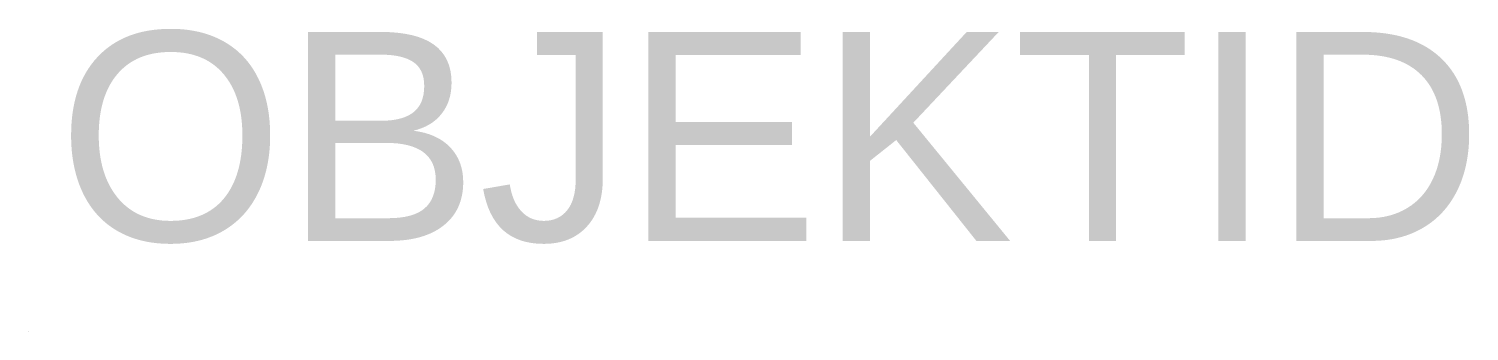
# Model space of a CAD drawing. Header units: metres. Extents: x 0 to 1.38, y 0 to 0.29.
import ezdxf

# ---------------------------------------------------------------- set-up
doc = ezdxf.new("R2010")
doc.units = ezdxf.units.M
doc.header["$MEASUREMENT"] = 0
doc.layers.add('710247101', color=253, linetype='Continuous', plot=False)
doc.layers.add('r_710247101', color=7, linetype='Continuous')
doc.styles.get("Standard").update_dxf_attribs({"font": 'arial.ttf'})

msp = doc.modelspace()

# ---------------------------------------------------------------- linework, layer by layer
at = {"layer": '710247101'}
msp.add_lwpolyline([(0, 0), (0, 0)], dxfattribs=at)

# ---------------------------------------------------------------- texts
at = {"layer": 'r_710247101'}
msp.add_attdef('OBJEKTID', (0.0273, 0.0864), 'ObjektID', height=0.2, dxfattribs=at)

doc.saveas('drawing.dxf')
